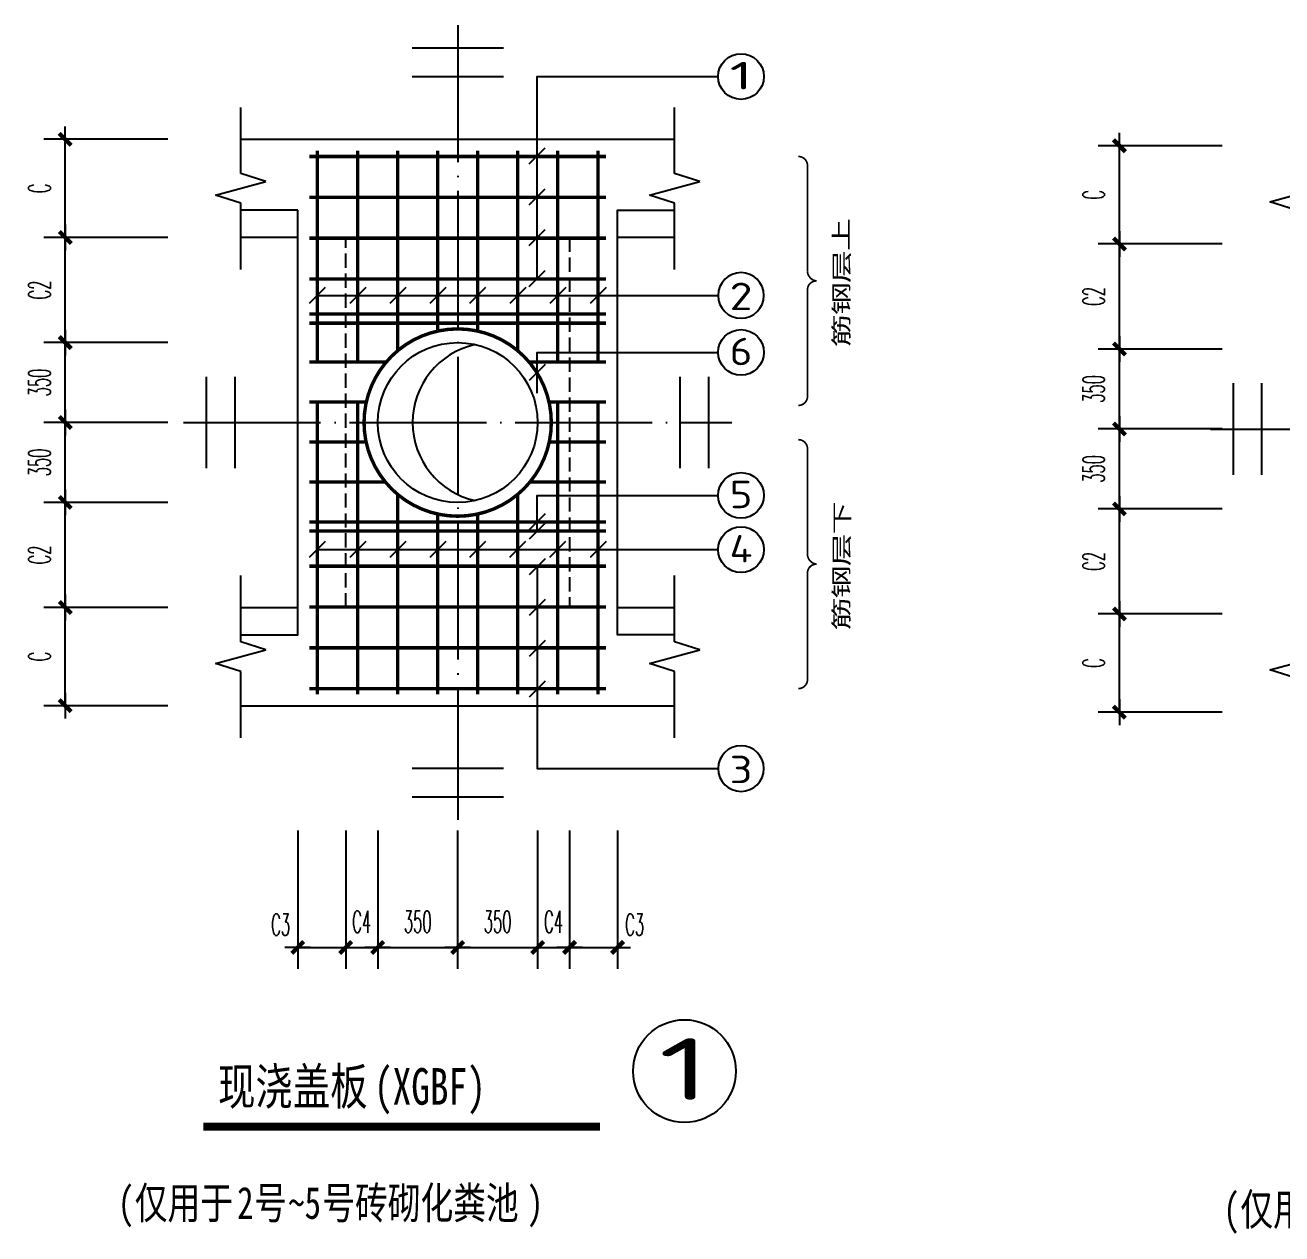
# Model space of a CAD drawing. Header units: millimetres. Extents: x -807114 to -50119, y -468455 to -61603.
# Drawn here: x -68889 to -63008, y -225964 to -220309 of the extents above; entities that cross this region are included whole.
import ezdxf
from ezdxf.enums import TextEntityAlignment as Align

# ---------------------------------------------------------------- set-up
doc = ezdxf.new("R2010")
doc.units = ezdxf.units.MM
doc.header["$LTSCALE"] = 1000
doc.linetypes.add('DASH', pattern=[0.35, 0.25, -0.1])
doc.linetypes.add('DOTE', pattern=[2.42, 2, -0.2, 0.02, -0.2])
for name, color, linetype in [('DIM', 3, 'Continuous'), ('DIM_给水', 3, 'Continuous'), ('DOTE', 8, 'DOTE'), ('OTHER', 7, 'Continuous'), ('PUB_DIM', 3, 'Continuous'), ('PUB_TEXT', 3, 'Continuous'), ('PUB_WINDW', 7, 'Continuous'), ('REIN', 1, 'Continuous'), ('WALL', 9, 'Continuous')]:
    doc.layers.add(name, color=color, linetype=linetype)
doc.styles.add('-宋体', font='', dxfattribs={"width": 0.75})
doc.styles.add('_HZDX', font='txt.shx', dxfattribs={"width": 0.8, "bigfont": '@1hztxt.shx'})
doc.styles.add('DIM_FONT_T3', font='SIMPLEX', dxfattribs={"width": 0.494118, "bigfont": 'GBCBIG'})
doc.styles.add('TSSD_Label', font='Tssdeng.shx', dxfattribs={"width": 0.7, "bigfont": 'hztxt.shx'})
doc.styles.add('TSSD_Num', font='Tssdeng.shx', dxfattribs={"width": 0.7, "bigfont": 'hztxt.shx'})
doc.styles.get('-宋体').set_extended_font_data('SimSun')
doc.dimstyles.new('DIMN75$TCH&&75', dxfattribs={"dimtxt": 191.25, "dimasz": 0.75, "dimexe": 187.5, "dimexo": 225, "dimgap": 129.375, "dimtad": 1, "dimdec": 0, "dimzin": 0, "dimdsep": 46, "dimtxsty": 'DIM_FONT_T3', "dimblk": '_DIMX', "dimcen": 0.09, "dimclrt": 7, "dimadec": 0, "dimazin": 0, "dimtfac": 1, "dimtdec": 0, "dimtix": 1, "dimtmove": 2, "dimatfit": 3, "dimldrblk": '_DIMX', "dimfxl": 1, "dimtolj": 1, "dimtzin": 0, "dimarcsym": 0})

# ---------------------------------------------------------------- blocks, each defined once
blk = doc.blocks.new('_DCHZH')
for p, q in [((-400, -200), (400, -200)), ((-400, -450), (400, -450))]:
    blk.add_line(p, q)
blk = doc.blocks.new('ts_reino')
at = {"color": 0, "linetype": 'ByBlock', "lineweight": -2}
blk.add_circle((0, 0), 0.5, dxfattribs=at)
at = {"color": 0, "linetype": 'ByBlock', "lineweight": -2, "style": 'TSSD_Num', "width": 0.7}
blk.add_attdef('A', text='', height=0.6, dxfattribs=at).set_placement((0, 0), align=Align.MIDDLE_CENTER)
blk = doc.blocks.new('_DIMX')
blk.add_line((-150, 0), (150, 0))
at = {"const_width": 50}
blk.add_lwpolyline([(-70, -70), (70, 70)], dxfattribs=at)
blk = doc.blocks.new('*D9444')
at = {"layer": 'Defpoints', "color": 0}
for p in [(4475, 3703), (4755, 3703), (4755, 2453)]:
    blk.add_point(p, dxfattribs=at)
at = {"layer": 'PUB_DIM', "color": 0, "lineweight": -2}
for p, q in [((4475, 3478), (4475, 2266)), ((4755, 3478), (4755, 2266)), ((4474, 2453), (4474, 2453)), ((4475, 2453), (4755, 2453)), ((4756, 2453), (4757, 2453))]:
    blk.add_line(p, q, dxfattribs=at)
at = {"layer": 'PUB_DIM', "color": 0, "linetype": 'ByBlock', "lineweight": -2, "xscale": 0.75, "yscale": 0.75, "zscale": 0.75}
blk.add_blockref('_DIMX', (4475, 2453), dxfattribs=at)
at = {"layer": 'PUB_DIM', "color": 0, "linetype": 'ByBlock', "lineweight": -2, "xscale": 0.75, "yscale": 0.75, "zscale": 0.75, "rotation": 180}
blk.add_blockref('_DIMX', (4755, 2453), dxfattribs=at)
at = {"layer": 'PUB_DIM', "color": 7, "insert": (4615, 2678), "char_height": 191.2, "attachment_point": 5, "style": 'DIM_FONT_T3'}
blk.add_mtext('\\A1;C4', dxfattribs=at)
blk = doc.blocks.new('*D9445')
at = {"layer": 'Defpoints', "color": 0}
for p in [(4755, 3703), (5175, 3703), (5175, 2453)]:
    blk.add_point(p, dxfattribs=at)
at = {"layer": 'PUB_DIM', "color": 0, "lineweight": -2}
for p, q in [((4755, 3478), (4755, 2266)), ((5175, 3478), (5175, 2266)), ((4756, 2453), (5174, 2453))]:
    blk.add_line(p, q, dxfattribs=at)
at = {"layer": 'PUB_DIM', "color": 0, "linetype": 'ByBlock', "lineweight": -2, "xscale": 0.75, "yscale": 0.75, "zscale": 0.75, "rotation": 180}
blk.add_blockref('_DIMX', (4755, 2453), dxfattribs=at)
at = {"layer": 'PUB_DIM', "color": 0, "linetype": 'ByBlock', "lineweight": -2, "xscale": 0.75, "yscale": 0.75, "zscale": 0.75}
blk.add_blockref('_DIMX', (5175, 2453), dxfattribs=at)
at = {"layer": 'PUB_DIM', "color": 7, "insert": (5325, 2653), "char_height": 191.2, "attachment_point": 5, "style": 'DIM_FONT_T3'}
blk.add_mtext('\\A1;C3', dxfattribs=at)
blk = doc.blocks.new('*D9446')
at = {"layer": 'Defpoints', "color": 0}
for p in [(338, 8670), (1463, 8670), (1463, 7750)]:
    blk.add_point(p, dxfattribs=at)
at = {"layer": 'PUB_DIM', "color": 0, "lineweight": -2}
for p, q in [((1238, 8670), (150, 8670)), ((338, 7750), (338, 8669)), ((1238, 7750), (150, 7750))]:
    blk.add_line(p, q, dxfattribs=at)
at = {"layer": 'PUB_DIM', "color": 0, "linetype": 'ByBlock', "lineweight": -2, "xscale": 0.75, "yscale": 0.75, "zscale": 0.75}
for p, rotation in [((338, 8670), 89.99999999999999), ((338, 7750), 270)]:
    blk.add_blockref('_DIMX', p, dxfattribs=dict(at, rotation=rotation))
at = {"layer": 'PUB_DIM', "color": 7, "insert": (113, 8210), "char_height": 191.2, "attachment_point": 5, "rotation": 90, "style": 'DIM_FONT_T3'}
blk.add_mtext('\\A1;C2', dxfattribs=at)
blk = doc.blocks.new('*D9447')
at = {"layer": 'Defpoints', "color": 0}
for p in [(338, 7750), (1463, 7750), (1463, 7050)]:
    blk.add_point(p, dxfattribs=at)
at = {"layer": 'PUB_DIM', "color": 0, "lineweight": -2}
for p, q in [((1238, 7750), (150, 7750)), ((338, 7050), (338, 7749)), ((1238, 7050), (150, 7050))]:
    blk.add_line(p, q, dxfattribs=at)
at = {"layer": 'PUB_DIM', "color": 0, "linetype": 'ByBlock', "lineweight": -2, "xscale": 0.75, "yscale": 0.75, "zscale": 0.75}
for p, rotation in [((338, 7750), 90), ((338, 7050), 270)]:
    blk.add_blockref('_DIMX', p, dxfattribs=dict(at, rotation=rotation))
at = {"layer": 'PUB_DIM', "color": 7, "insert": (113, 7400), "char_height": 191.2, "attachment_point": 5, "rotation": 90, "style": 'DIM_FONT_T3'}
blk.add_mtext('\\A1;350', dxfattribs=at)
blk = doc.blocks.new('*D9448')
at = {"layer": 'Defpoints', "color": 0}
for p in [(338, 7050), (1463, 7050), (1463, 6350)]:
    blk.add_point(p, dxfattribs=at)
at = {"layer": 'PUB_DIM', "color": 0, "lineweight": -2}
for p, q in [((1238, 7050), (150, 7050)), ((338, 6350), (338, 7049)), ((1238, 6350), (150, 6350))]:
    blk.add_line(p, q, dxfattribs=at)
at = {"layer": 'PUB_DIM', "color": 0, "linetype": 'ByBlock', "lineweight": -2, "xscale": 0.75, "yscale": 0.75, "zscale": 0.75}
for p, rotation in [((338, 7050), 90), ((338, 6350), 270)]:
    blk.add_blockref('_DIMX', p, dxfattribs=dict(at, rotation=rotation))
at = {"layer": 'PUB_DIM', "color": 7, "insert": (113, 6700), "char_height": 191.2, "attachment_point": 5, "rotation": 90, "style": 'DIM_FONT_T3'}
blk.add_mtext('\\A1;350', dxfattribs=at)
blk = doc.blocks.new('*D9449')
at = {"layer": 'Defpoints', "color": 0}
for p in [(338, 6350), (1463, 6350), (1463, 5430)]:
    blk.add_point(p, dxfattribs=at)
at = {"layer": 'PUB_DIM', "color": 0, "lineweight": -2}
for p, q in [((1238, 6350), (150, 6350)), ((338, 5430), (338, 6349)), ((1238, 5430), (150, 5430))]:
    blk.add_line(p, q, dxfattribs=at)
at = {"layer": 'PUB_DIM', "color": 0, "linetype": 'ByBlock', "lineweight": -2, "xscale": 0.75, "yscale": 0.75, "zscale": 0.75}
for p, rotation in [((338, 6350), 90), ((338, 5430), 270)]:
    blk.add_blockref('_DIMX', p, dxfattribs=dict(at, rotation=rotation))
at = {"layer": 'PUB_DIM', "color": 7, "insert": (113, 5890), "char_height": 191.2, "attachment_point": 5, "rotation": 90, "style": 'DIM_FONT_T3'}
blk.add_mtext('\\A1;C2', dxfattribs=at)
blk = doc.blocks.new('*D9450')
at = {"layer": 'Defpoints', "color": 0}
for p in [(338, 9530), (1463, 9530), (1463, 8670)]:
    blk.add_point(p, dxfattribs=at)
at = {"layer": 'PUB_DIM', "color": 0, "lineweight": -2}
for p, q in [((1238, 9530), (150, 9530)), ((338, 8670), (338, 9529)), ((1238, 8670), (150, 8670))]:
    blk.add_line(p, q, dxfattribs=at)
at = {"layer": 'PUB_DIM', "color": 0, "linetype": 'ByBlock', "lineweight": -2, "xscale": 0.75, "yscale": 0.75, "zscale": 0.75}
for p, rotation in [((338, 9530), 89.99999999999999), ((338, 8670), 270)]:
    blk.add_blockref('_DIMX', p, dxfattribs=dict(at, rotation=rotation))
at = {"layer": 'PUB_DIM', "color": 7, "insert": (113, 9100), "char_height": 191.2, "attachment_point": 5, "rotation": 90, "style": 'DIM_FONT_T3'}
blk.add_mtext('\\A1;C', dxfattribs=at)
blk = doc.blocks.new('*D9451')
at = {"layer": 'Defpoints', "color": 0}
for p in [(338, 5430), (1463, 5430), (1463, 4570)]:
    blk.add_point(p, dxfattribs=at)
at = {"layer": 'PUB_DIM', "color": 0, "lineweight": -2}
for p, q in [((1238, 5430), (150, 5430)), ((338, 4570), (338, 5429)), ((1238, 4570), (150, 4570))]:
    blk.add_line(p, q, dxfattribs=at)
at = {"layer": 'PUB_DIM', "color": 0, "linetype": 'ByBlock', "lineweight": -2, "xscale": 0.75, "yscale": 0.75, "zscale": 0.75}
for p, rotation in [((338, 5430), 90), ((338, 4570), 270)]:
    blk.add_blockref('_DIMX', p, dxfattribs=dict(at, rotation=rotation))
at = {"layer": 'PUB_DIM', "color": 7, "insert": (113, 5000), "char_height": 191.2, "attachment_point": 5, "rotation": 90, "style": 'DIM_FONT_T3'}
blk.add_mtext('\\A1;C', dxfattribs=at)
blk = doc.blocks.new('*D9452')
at = {"layer": 'Defpoints', "color": 0}
for p in [(2795, 3703), (3075, 3703), (3075, 2453)]:
    blk.add_point(p, dxfattribs=at)
at = {"layer": 'PUB_DIM', "color": 0, "lineweight": -2}
for p, q in [((2795, 3478), (2795, 2266)), ((3075, 3478), (3075, 2266)), ((2794, 2453), (2794, 2453)), ((2795, 2453), (3075, 2453)), ((3076, 2453), (3077, 2453))]:
    blk.add_line(p, q, dxfattribs=at)
at = {"layer": 'PUB_DIM', "color": 0, "linetype": 'ByBlock', "lineweight": -2, "xscale": 0.75, "yscale": 0.75, "zscale": 0.75}
blk.add_blockref('_DIMX', (2795, 2453), dxfattribs=at)
at = {"layer": 'PUB_DIM', "color": 0, "linetype": 'ByBlock', "lineweight": -2, "xscale": 0.75, "yscale": 0.75, "zscale": 0.75, "rotation": 180}
blk.add_blockref('_DIMX', (3075, 2453), dxfattribs=at)
at = {"layer": 'PUB_DIM', "color": 7, "insert": (2935, 2678), "char_height": 191.2, "attachment_point": 5, "style": 'DIM_FONT_T3'}
blk.add_mtext('\\A1;C4', dxfattribs=at)
blk = doc.blocks.new('*D9453')
at = {"layer": 'Defpoints', "color": 0}
for p in [(3075, 3703), (3775, 3703), (3775, 2453)]:
    blk.add_point(p, dxfattribs=at)
at = {"layer": 'PUB_DIM', "color": 0, "lineweight": -2}
for p, q in [((3075, 3478), (3075, 2266)), ((3775, 3478), (3775, 2266)), ((3076, 2453), (3774, 2453))]:
    blk.add_line(p, q, dxfattribs=at)
at = {"layer": 'PUB_DIM', "color": 0, "linetype": 'ByBlock', "lineweight": -2, "xscale": 0.75, "yscale": 0.75, "zscale": 0.75, "rotation": 180}
blk.add_blockref('_DIMX', (3075, 2453), dxfattribs=at)
at = {"layer": 'PUB_DIM', "color": 0, "linetype": 'ByBlock', "lineweight": -2, "xscale": 0.75, "yscale": 0.75, "zscale": 0.75}
blk.add_blockref('_DIMX', (3775, 2453), dxfattribs=at)
at = {"layer": 'PUB_DIM', "color": 7, "insert": (3425, 2678), "char_height": 191.2, "attachment_point": 5, "style": 'DIM_FONT_T3'}
blk.add_mtext('\\A1;350', dxfattribs=at)
blk = doc.blocks.new('*D9454')
at = {"layer": 'Defpoints', "color": 0}
for p in [(3775, 3703), (4475, 3703), (4475, 2453)]:
    blk.add_point(p, dxfattribs=at)
at = {"layer": 'PUB_DIM', "color": 0, "lineweight": -2}
for p, q in [((3775, 3478), (3775, 2266)), ((4475, 3478), (4475, 2266)), ((3776, 2453), (4474, 2453))]:
    blk.add_line(p, q, dxfattribs=at)
at = {"layer": 'PUB_DIM', "color": 0, "linetype": 'ByBlock', "lineweight": -2, "xscale": 0.75, "yscale": 0.75, "zscale": 0.75, "rotation": 180}
blk.add_blockref('_DIMX', (3775, 2453), dxfattribs=at)
at = {"layer": 'PUB_DIM', "color": 0, "linetype": 'ByBlock', "lineweight": -2, "xscale": 0.75, "yscale": 0.75, "zscale": 0.75}
blk.add_blockref('_DIMX', (4475, 2453), dxfattribs=at)
at = {"layer": 'PUB_DIM', "color": 7, "insert": (4125, 2678), "char_height": 191.2, "attachment_point": 5, "style": 'DIM_FONT_T3'}
blk.add_mtext('\\A1;350', dxfattribs=at)
blk = doc.blocks.new('*D9455')
at = {"layer": 'Defpoints', "color": 0}
for p in [(2375, 3703), (2795, 3703), (2795, 2453)]:
    blk.add_point(p, dxfattribs=at)
at = {"layer": 'PUB_DIM', "color": 0, "lineweight": -2}
for p, q in [((2375, 3478), (2375, 2266)), ((2795, 3478), (2795, 2266)), ((2376, 2453), (2794, 2453))]:
    blk.add_line(p, q, dxfattribs=at)
at = {"layer": 'PUB_DIM', "color": 0, "linetype": 'ByBlock', "lineweight": -2, "xscale": 0.75, "yscale": 0.75, "zscale": 0.75, "rotation": 180}
blk.add_blockref('_DIMX', (2375, 2453), dxfattribs=at)
at = {"layer": 'PUB_DIM', "color": 0, "linetype": 'ByBlock', "lineweight": -2, "xscale": 0.75, "yscale": 0.75, "zscale": 0.75}
blk.add_blockref('_DIMX', (2795, 2453), dxfattribs=at)
at = {"layer": 'PUB_DIM', "color": 7, "insert": (2225, 2653), "char_height": 191.2, "attachment_point": 5, "style": 'DIM_FONT_T3'}
blk.add_mtext('\\A1;C3', dxfattribs=at)
blk = doc.blocks.new('*D9456')
at = {"layer": 'Defpoints', "color": 0}
for p in [(337, 8670), (1463, 8670), (1463, 7750)]:
    blk.add_point(p, dxfattribs=at)
at = {"layer": 'PUB_DIM', "color": 0, "lineweight": -2}
for p, q in [((1238, 8670), (150, 8670)), ((337, 7750), (337, 8669)), ((1238, 7750), (150, 7750))]:
    blk.add_line(p, q, dxfattribs=at)
at = {"layer": 'PUB_DIM', "color": 0, "linetype": 'ByBlock', "lineweight": -2, "xscale": 0.75, "yscale": 0.75, "zscale": 0.75}
for p, rotation in [((337, 8670), 89.99999999999999), ((337, 7750), 270)]:
    blk.add_blockref('_DIMX', p, dxfattribs=dict(at, rotation=rotation))
at = {"layer": 'PUB_DIM', "color": 7, "insert": (112, 8210), "char_height": 191.2, "attachment_point": 5, "rotation": 90, "style": 'DIM_FONT_T3'}
blk.add_mtext('\\A1;C2', dxfattribs=at)
blk = doc.blocks.new('*D9457')
at = {"layer": 'Defpoints', "color": 0}
for p in [(337, 7750), (1463, 7750), (1463, 7050)]:
    blk.add_point(p, dxfattribs=at)
at = {"layer": 'PUB_DIM', "color": 0, "lineweight": -2}
for p, q in [((1238, 7750), (150, 7750)), ((337, 7050), (337, 7749)), ((1238, 7050), (150, 7050))]:
    blk.add_line(p, q, dxfattribs=at)
at = {"layer": 'PUB_DIM', "color": 0, "linetype": 'ByBlock', "lineweight": -2, "xscale": 0.75, "yscale": 0.75, "zscale": 0.75}
for p, rotation in [((337, 7750), 90), ((337, 7050), 270)]:
    blk.add_blockref('_DIMX', p, dxfattribs=dict(at, rotation=rotation))
at = {"layer": 'PUB_DIM', "color": 7, "insert": (112, 7400), "char_height": 191.2, "attachment_point": 5, "rotation": 90, "style": 'DIM_FONT_T3'}
blk.add_mtext('\\A1;350', dxfattribs=at)
blk = doc.blocks.new('*D9458')
at = {"layer": 'Defpoints', "color": 0}
for p in [(337, 7050), (1463, 7050), (1463, 6350)]:
    blk.add_point(p, dxfattribs=at)
at = {"layer": 'PUB_DIM', "color": 0, "lineweight": -2}
for p, q in [((1238, 7050), (150, 7050)), ((337, 6350), (337, 7049)), ((1238, 6350), (150, 6350))]:
    blk.add_line(p, q, dxfattribs=at)
at = {"layer": 'PUB_DIM', "color": 0, "linetype": 'ByBlock', "lineweight": -2, "xscale": 0.75, "yscale": 0.75, "zscale": 0.75}
for p, rotation in [((337, 7050), 90), ((337, 6350), 270)]:
    blk.add_blockref('_DIMX', p, dxfattribs=dict(at, rotation=rotation))
at = {"layer": 'PUB_DIM', "color": 7, "insert": (112, 6700), "char_height": 191.2, "attachment_point": 5, "rotation": 90, "style": 'DIM_FONT_T3'}
blk.add_mtext('\\A1;350', dxfattribs=at)
blk = doc.blocks.new('*D9459')
at = {"layer": 'Defpoints', "color": 0}
for p in [(337, 6350), (1463, 6350), (1463, 5430)]:
    blk.add_point(p, dxfattribs=at)
at = {"layer": 'PUB_DIM', "color": 0, "lineweight": -2}
for p, q in [((1238, 6350), (150, 6350)), ((337, 5430), (337, 6349)), ((1238, 5430), (150, 5430))]:
    blk.add_line(p, q, dxfattribs=at)
at = {"layer": 'PUB_DIM', "color": 0, "linetype": 'ByBlock', "lineweight": -2, "xscale": 0.75, "yscale": 0.75, "zscale": 0.75}
for p, rotation in [((337, 6350), 90), ((337, 5430), 270)]:
    blk.add_blockref('_DIMX', p, dxfattribs=dict(at, rotation=rotation))
at = {"layer": 'PUB_DIM', "color": 7, "insert": (112, 5890), "char_height": 191.2, "attachment_point": 5, "rotation": 90, "style": 'DIM_FONT_T3'}
blk.add_mtext('\\A1;C2', dxfattribs=at)
blk = doc.blocks.new('*D9460')
at = {"layer": 'Defpoints', "color": 0}
for p in [(337, 9530), (1463, 9530), (1463, 8670)]:
    blk.add_point(p, dxfattribs=at)
at = {"layer": 'PUB_DIM', "color": 0, "lineweight": -2}
for p, q in [((1238, 9530), (150, 9530)), ((337, 8670), (337, 9529)), ((1238, 8670), (150, 8670))]:
    blk.add_line(p, q, dxfattribs=at)
at = {"layer": 'PUB_DIM', "color": 0, "linetype": 'ByBlock', "lineweight": -2, "xscale": 0.75, "yscale": 0.75, "zscale": 0.75}
for p, rotation in [((337, 9530), 89.99999999999999), ((337, 8670), 270)]:
    blk.add_blockref('_DIMX', p, dxfattribs=dict(at, rotation=rotation))
at = {"layer": 'PUB_DIM', "color": 7, "insert": (112, 9100), "char_height": 191.2, "attachment_point": 5, "rotation": 90, "style": 'DIM_FONT_T3'}
blk.add_mtext('\\A1;C', dxfattribs=at)
blk = doc.blocks.new('*D9461')
at = {"layer": 'Defpoints', "color": 0}
for p in [(337, 5430), (1463, 5430), (1463, 4570)]:
    blk.add_point(p, dxfattribs=at)
at = {"layer": 'PUB_DIM', "color": 0, "lineweight": -2}
for p, q in [((1238, 5430), (150, 5430)), ((337, 4570), (337, 5429)), ((1238, 4570), (150, 4570))]:
    blk.add_line(p, q, dxfattribs=at)
at = {"layer": 'PUB_DIM', "color": 0, "linetype": 'ByBlock', "lineweight": -2, "xscale": 0.75, "yscale": 0.75, "zscale": 0.75}
for p, rotation in [((337, 5430), 90), ((337, 4570), 270)]:
    blk.add_blockref('_DIMX', p, dxfattribs=dict(at, rotation=rotation))
at = {"layer": 'PUB_DIM', "color": 7, "insert": (112, 5000), "char_height": 191.2, "attachment_point": 5, "rotation": 90, "style": 'DIM_FONT_T3'}
blk.add_mtext('\\A1;C', dxfattribs=at)
blk = doc.blocks.new('*D9462')
at = {"layer": 'Defpoints', "color": 0}
for p in [(4515, 3703), (5015, 3703), (5015, 2453)]:
    blk.add_point(p, dxfattribs=at)
at = {"layer": 'PUB_DIM', "color": 0, "lineweight": -2}
for p, q in [((4515, 3478), (4515, 2266)), ((5015, 3478), (5015, 2266)), ((4516, 2453), (5014, 2453))]:
    blk.add_line(p, q, dxfattribs=at)
at = {"layer": 'PUB_DIM', "color": 0, "linetype": 'ByBlock', "lineweight": -2, "xscale": 0.75, "yscale": 0.75, "zscale": 0.75, "rotation": 180}
blk.add_blockref('_DIMX', (4515, 2453), dxfattribs=at)
at = {"layer": 'PUB_DIM', "color": 0, "linetype": 'ByBlock', "lineweight": -2, "xscale": 0.75, "yscale": 0.75, "zscale": 0.75}
blk.add_blockref('_DIMX', (5015, 2453), dxfattribs=at)
at = {"layer": 'PUB_DIM', "color": 7, "insert": (4765, 2678), "char_height": 191.2, "attachment_point": 5, "style": 'DIM_FONT_T3'}
blk.add_mtext('\\A1;150', dxfattribs=at)
blk = doc.blocks.new('*D9463')
at = {"layer": 'Defpoints', "color": 0}
for p in [(3815, 3703), (4515, 3703), (4515, 2453)]:
    blk.add_point(p, dxfattribs=at)
at = {"layer": 'PUB_DIM', "color": 0, "lineweight": -2}
for p, q in [((3815, 3478), (3815, 2266)), ((4515, 3478), (4515, 2266)), ((3816, 2453), (4514, 2453))]:
    blk.add_line(p, q, dxfattribs=at)
at = {"layer": 'PUB_DIM', "color": 0, "linetype": 'ByBlock', "lineweight": -2, "xscale": 0.75, "yscale": 0.75, "zscale": 0.75, "rotation": 180}
blk.add_blockref('_DIMX', (3815, 2453), dxfattribs=at)
at = {"layer": 'PUB_DIM', "color": 0, "linetype": 'ByBlock', "lineweight": -2, "xscale": 0.75, "yscale": 0.75, "zscale": 0.75}
blk.add_blockref('_DIMX', (4515, 2453), dxfattribs=at)
at = {"layer": 'PUB_DIM', "color": 7, "insert": (4165, 2678), "char_height": 191.2, "attachment_point": 5, "style": 'DIM_FONT_T3'}
blk.add_mtext('\\A1;350', dxfattribs=at)
blk = doc.blocks.new('*D9464')
at = {"layer": 'Defpoints', "color": 0}
for p in [(5015, 3703), (5875, 3703), (5875, 2453)]:
    blk.add_point(p, dxfattribs=at)
at = {"layer": 'PUB_DIM', "color": 0, "lineweight": -2}
for p, q in [((5015, 3478), (5015, 2266)), ((5875, 3478), (5875, 2266)), ((5016, 2453), (5874, 2453))]:
    blk.add_line(p, q, dxfattribs=at)
at = {"layer": 'PUB_DIM', "color": 0, "linetype": 'ByBlock', "lineweight": -2, "xscale": 0.75, "yscale": 0.75, "zscale": 0.75, "rotation": 180}
blk.add_blockref('_DIMX', (5015, 2453), dxfattribs=at)
at = {"layer": 'PUB_DIM', "color": 0, "linetype": 'ByBlock', "lineweight": -2, "xscale": 0.75, "yscale": 0.75, "zscale": 0.75}
blk.add_blockref('_DIMX', (5875, 2453), dxfattribs=at)
at = {"layer": 'PUB_DIM', "color": 7, "insert": (5445, 2678), "char_height": 191.2, "attachment_point": 5, "style": 'DIM_FONT_T3'}
blk.add_mtext('\\A1;C', dxfattribs=at)
blk = doc.blocks.new('*D9465')
at = {"layer": 'Defpoints', "color": 0}
for p in [(2135, 3703), (2615, 3703), (2615, 2453)]:
    blk.add_point(p, dxfattribs=at)
at = {"layer": 'PUB_DIM', "color": 0, "lineweight": -2}
for p, q in [((2135, 3478), (2135, 2266)), ((2615, 3478), (2615, 2266)), ((2134, 2453), (2134, 2453)), ((2135, 2453), (2615, 2453)), ((2616, 2453), (2617, 2453))]:
    blk.add_line(p, q, dxfattribs=at)
at = {"layer": 'PUB_DIM', "color": 0, "linetype": 'ByBlock', "lineweight": -2, "xscale": 0.75, "yscale": 0.75, "zscale": 0.75}
blk.add_blockref('_DIMX', (2135, 2453), dxfattribs=at)
at = {"layer": 'PUB_DIM', "color": 0, "linetype": 'ByBlock', "lineweight": -2, "xscale": 0.75, "yscale": 0.75, "zscale": 0.75, "rotation": 180}
blk.add_blockref('_DIMX', (2615, 2453), dxfattribs=at)
at = {"layer": 'PUB_DIM', "color": 7, "insert": (2384, 2663), "char_height": 191.2, "attachment_point": 5, "style": 'DIM_FONT_T3'}
blk.add_mtext('\\A1;120', dxfattribs=at)
blk = doc.blocks.new('*D9466')
at = {"layer": 'Defpoints', "color": 0}
for p in [(2615, 3703), (3115, 3703), (3115, 2453)]:
    blk.add_point(p, dxfattribs=at)
at = {"layer": 'PUB_DIM', "color": 0, "lineweight": -2}
for p, q in [((2615, 3478), (2615, 2266)), ((3115, 3478), (3115, 2266)), ((2616, 2453), (3114, 2453))]:
    blk.add_line(p, q, dxfattribs=at)
at = {"layer": 'PUB_DIM', "color": 0, "linetype": 'ByBlock', "lineweight": -2, "xscale": 0.75, "yscale": 0.75, "zscale": 0.75, "rotation": 180}
blk.add_blockref('_DIMX', (2615, 2453), dxfattribs=at)
at = {"layer": 'PUB_DIM', "color": 0, "linetype": 'ByBlock', "lineweight": -2, "xscale": 0.75, "yscale": 0.75, "zscale": 0.75}
blk.add_blockref('_DIMX', (3115, 2453), dxfattribs=at)
at = {"layer": 'PUB_DIM', "color": 7, "insert": (2865, 2678), "char_height": 191.2, "attachment_point": 5, "style": 'DIM_FONT_T3'}
blk.add_mtext('\\A1;150', dxfattribs=at)
blk = doc.blocks.new('*D9467')
at = {"layer": 'Defpoints', "color": 0}
for p in [(3115, 3703), (3815, 3703), (3815, 2453)]:
    blk.add_point(p, dxfattribs=at)
at = {"layer": 'PUB_DIM', "color": 0, "lineweight": -2}
for p, q in [((3115, 3478), (3115, 2266)), ((3815, 3478), (3815, 2266)), ((3116, 2453), (3814, 2453))]:
    blk.add_line(p, q, dxfattribs=at)
at = {"layer": 'PUB_DIM', "color": 0, "linetype": 'ByBlock', "lineweight": -2, "xscale": 0.75, "yscale": 0.75, "zscale": 0.75, "rotation": 180}
blk.add_blockref('_DIMX', (3115, 2453), dxfattribs=at)
at = {"layer": 'PUB_DIM', "color": 0, "linetype": 'ByBlock', "lineweight": -2, "xscale": 0.75, "yscale": 0.75, "zscale": 0.75}
blk.add_blockref('_DIMX', (3815, 2453), dxfattribs=at)
at = {"layer": 'PUB_DIM', "color": 7, "insert": (3465, 2678), "char_height": 191.2, "attachment_point": 5, "style": 'DIM_FONT_T3'}
blk.add_mtext('\\A1;350', dxfattribs=at)
blk = doc.blocks.new('A$C374C2723')
at = {"const_width": 15}
for points in [[(6759.1, 9379.6, -0.4142136), (6839.1, 9299.6), (6839.1, 8369.6, 0.3596983), (6919.1, 8289.6, 0.4396038), (6839.1, 8209.6), (6839.1, 7279.6, -0.4142136), (6759.1, 7199.6)], [(6759.1, 6899.6, -0.4142136), (6839.1, 6819.6), (6839.1, 5889.6, 0.3596983), (6919.1, 5809.6, 0.4396038), (6839.1, 5729.6), (6839.1, 4799.6, -0.4142136), (6759.1, 4719.6)]]:
    blk.add_lwpolyline(points, format="xyb", dxfattribs=at)
for points in [[(2375.2, 8669.6), (1875.2, 8669.6)], [(5675.2, 8669.6), (5175.2, 8669.6)], [(1875.2, 5429.6), (2375.2, 5429.6)], [(5175.2, 5429.6), (5675.2, 5429.6)]]:
    blk.add_lwpolyline(points)
at = {"linetype": 'DASH', "ltscale": 0.5}
blk.add_lwpolyline([(2795.2, 8669.6), (4755.2, 8669.6), (4755.2, 5429.6), (2795.2, 5429.6)], close=True, dxfattribs=at)
blk.add_circle((3775.2, 7049.6), 700)
blk.add_arc((4080.5, 7049.6), 700, 102.59517, 257.40483)
at = {"layer": 'DIM'}
for p, q in [((4400.9, 9314.3), (4540.9, 9454.3)), ((4400.9, 8956.8), (4540.9, 9096.8)), ((4400.9, 8599.3), (4540.9, 8739.3)), ((4400.9, 8241.8), (4540.9, 8381.8)), ((2615.2, 8232.4), (2475.2, 8092.4)), ((2545.2, 8162.4), (6056.8, 8162.4)), ((2970.2, 8232.4), (2830.2, 8092.4)), ((3320.2, 8232.4), (3180.2, 8092.4)), ((3670.2, 8232.4), (3530.2, 8092.4)), ((4020.2, 8232.4), (3880.2, 8092.4)), ((4371, 8232.4), (4231, 8092.4)), ((4721, 8233.2), (4581, 8093.2)), ((5076, 8233.2), (4936, 8093.2)), ((4540.9, 7556.6), (4400.9, 7416.6)), ((4540.9, 6249.6), (4400.9, 6109.6)), ((4540.9, 6169.6), (4400.9, 6029.6)), ((2615.2, 6006.8), (2475.2, 5866.8)), ((2970.2, 6006.8), (2830.2, 5866.8)), ((3320.2, 6006.8), (3180.2, 5866.8)), ((3670.2, 6006.8), (3530.2, 5866.8)), ((4020.2, 6006.8), (3880.2, 5866.8)), ((4370.2, 6006.8), (4230.2, 5866.8)), ((4720.2, 6006.8), (4580.2, 5866.8)), ((5075.2, 6006.8), (4935.2, 5866.8)), ((2545.2, 5936.8), (6056.8, 5936.8)), ((4540.9, 5857.4), (4400.9, 5717.4)), ((4540.9, 5499.9), (4400.9, 5359.9)), ((4540.9, 5142.4), (4400.9, 5002.4)), ((4540.9, 4784.9), (4400.9, 4644.9))]:
    blk.add_line(p, q, dxfattribs=at)
for points in [[(4470.9, 8311.8), (4470.9, 10079.6), (6056.8, 10079.6)], [(4470.9, 7306.6), (4470.9, 7664), (6056.8, 7664)], [(4470.9, 6099.6), (4470.9, 6411.9), (6056.8, 6411.9)], [(4470.9, 5787.4), (4470.9, 4019.6), (6056.8, 4019.6)]]:
    blk.add_lwpolyline(points, dxfattribs=at)
at = {"layer": 'DOTE', "ltscale": 0.6}
for p, q in [((3775.2, 10529.6), (3775.2, 3569.6)), ((1375.2, 7049.6), (6175.2, 7049.6))]:
    blk.add_line(p, q, dxfattribs=at)
at = {"layer": 'OTHER'}
for p, q in [((1875.2, 9229.6), (1875.2, 9809.6)), ((5675.2, 9229.6), (5675.2, 9809.6)), ((1655.2, 9039.6), (2095.2, 9159.6)), ((2095.2, 9159.6), (1875.2, 9229.6)), ((5455.2, 9039.6), (5895.2, 9159.6)), ((5895.2, 9159.6), (5675.2, 9229.6)), ((1875.2, 8969.6), (1655.2, 9039.6)), ((5675.2, 8969.6), (5455.2, 9039.6)), ((1875.2, 8389.6), (1875.2, 8969.6)), ((5675.2, 8389.6), (5675.2, 8969.6)), ((1875.2, 5129.6), (1875.2, 5709.6)), ((5675.2, 5129.6), (5675.2, 5709.6)), ((2095.2, 5059.6), (1875.2, 5129.6)), ((5895.2, 5059.6), (5675.2, 5129.6)), ((1655.2, 4939.6), (2095.2, 5059.6)), ((5455.2, 4939.6), (5895.2, 5059.6)), ((1875.2, 4869.6), (1655.2, 4939.6)), ((1875.2, 4289.6), (1875.2, 4869.6)), ((5675.2, 4869.6), (5455.2, 4939.6)), ((5675.2, 4289.6), (5675.2, 4869.6))]:
    blk.add_line(p, q, dxfattribs=at)
at = {"layer": 'PUB_TEXT', "const_width": 70}
blk.add_lwpolyline([(1547.8, 883.7), (5020.4, 883.7)], dxfattribs=at)
at = {"layer": 'REIN', "const_width": 30}
for points in [[(2475.2, 9379.6), (5075.2, 9379.6)], [(2545.2, 9429.6), (2545.2, 7579.6)], [(2900.2, 9429.6), (2900.2, 7579.6)], [(3250.2, 9429.6), (3250.2, 7679.5)], [(3600.2, 9429.6), (3600.2, 7850.7)], [(3950.2, 9429.6), (3950.2, 7850.7)], [(4300.2, 9429.6), (4300.2, 7679.5)], [(4650.2, 9429.6), (4650.2, 7579.6)], [(5005.2, 9429.6), (5005.2, 7579.6)], [(2475.2, 9022.1), (5075.2, 9022.1)], [(2475.2, 8664.6), (5075.2, 8664.6)], [(2475.2, 8307.1), (5075.2, 8307.1)], [(2475.2, 7999.6), (5075.2, 7999.6)], [(2475.2, 7919.6), (5075.2, 7919.6)], [(2475.2, 7579.6), (3149.5, 7579.6)], [(4400.9, 7579.6), (5075.2, 7579.6)], [(2475.2, 7229.6), (2975.2, 7229.6)], [(2545.2, 7229.6), (2545.2, 4669.6)], [(2900.2, 7229.6), (2900.2, 4669.6)], [(4575.2, 7229.6), (5075.2, 7229.6)], [(4650.2, 7229.6), (4650.2, 4669.6)], [(5005.2, 7229.6), (5005.2, 4669.6)], [(2475.2, 6879.6), (2973, 6879.6)], [(4577.4, 6879.6), (5075.2, 6879.6)], [(2475.2, 6529.6), (3141.2, 6529.6)], [(4409.2, 6529.6), (5075.2, 6529.6)], [(3250.2, 6419.7), (3250.2, 4669.6)], [(4300.2, 6419.7), (4300.2, 4669.6)], [(2475.2, 6179.6), (5075.2, 6179.6)], [(3600.2, 6248.5), (3600.2, 4669.6)], [(3950.2, 6248.5), (3950.2, 4669.6)], [(2475.2, 6099.6), (5075.2, 6099.6)], [(2475.2, 5792.1), (5075.2, 5792.1)], [(2475.2, 5434.6), (5075.2, 5434.6)], [(2475.2, 5077.1), (5075.2, 5077.1)], [(2475.2, 4719.6), (5075.2, 4719.6)]]:
    blk.add_lwpolyline(points, dxfattribs=at)
for points in [[(4595.2, 7049.6, 1), (2955.2, 7049.6, 1)], [(4595.2, 7049.6, -1), (2955.2, 7049.6, -1)]]:
    blk.add_lwpolyline(points, format="xyb", dxfattribs=at)
at = {"layer": 'WALL'}
for points in [[(5675.2, 9529.6), (1875.2, 9529.6)], [(1875.2, 5189.6), (2375.2, 5189.6), (2375.2, 8909.6)], [(2375.2, 8909.6), (1875.2, 8909.6)], [(5675.2, 5189.6), (5175.2, 5189.6), (5175.2, 8909.6), (5675.2, 8909.6)], [(1875.2, 4569.6), (5675.2, 4569.6)]]:
    blk.add_lwpolyline(points, dxfattribs=at)
at = {"layer": 'DIM'}
ref = blk.add_blockref('ts_reino', (6256.8, 10079.6), dxfattribs=dict(at, xscale=399.9899999999907, yscale=399.9899999999907, zscale=399.9899999999907))
ref.add_attrib('TSSD', '1', dxfattribs={"layer": '0', "height": 240, "style": 'TSSD_Label', "width": 2.407407}).set_placement((6156.8, 9967.6), (6356.8, 9967.6), align=Align.FIT)
ref = blk.add_blockref('ts_reino', (6256.8, 8162.4), dxfattribs=dict(at, xscale=-399.9899999999907, yscale=399.9899999999998, zscale=399.99, rotation=180))
ref.add_attrib('TSSD', '2', dxfattribs={"layer": '0', "height": 240, "style": 'TSSD_Label', "width": 1.547619}).set_placement((6156.8, 8034.4), (6356.8, 8034.4), align=Align.FIT)
ref = blk.add_blockref('ts_reino', (6256.8, 7664), dxfattribs=dict(at, xscale=399.9899999999907, yscale=399.9899999999907, zscale=399.9899999999907))
ref.add_attrib('TSSD', '6', dxfattribs={"layer": '0', "height": 240, "style": 'TSSD_Label', "width": 1.666667}).set_placement((6156.8, 7552), (6356.8, 7552), align=Align.FIT)
ref = blk.add_blockref('ts_reino', (6256.8, 6411.9), dxfattribs=dict(at, xscale=399.9990000000107, yscale=399.9990000000107, zscale=399.9990000000107))
ref.add_attrib('TSSD', '5', dxfattribs={"layer": '0', "height": 240, "style": 'TSSD_Label', "width": 1.547619}).set_placement((6156.8, 6299.9), (6356.8, 6299.9), align=Align.FIT)
ref = blk.add_blockref('ts_reino', (6256.8, 5936.8), dxfattribs=dict(at, xscale=399.9998999999953, yscale=399.9998999999953, zscale=399.9998999999953))
ref.add_attrib('TSSD', '4', dxfattribs={"layer": '0', "height": 240, "style": 'TSSD_Label', "width": 1.444444}).set_placement((6156.8, 5824.8), (6356.8, 5824.8), align=Align.FIT)
ref = blk.add_blockref('ts_reino', (6256.8, 4019.6), dxfattribs=dict(at, xscale=-399.9899999999907, yscale=399.9899999999998, zscale=399.99, rotation=180))
ref.add_attrib('TSSD', '3', dxfattribs={"layer": '0', "height": 240, "style": 'TSSD_Label', "width": 1.547619}).set_placement((6156.8, 3891.6), (6356.8, 3891.6), align=Align.FIT)
ref = blk.add_blockref('ts_reino', (5761.4, 1370.4), dxfattribs=dict(at, xscale=900, yscale=900, zscale=900))
ref.add_attrib('TSSD', '1', dxfattribs={"layer": '0', "height": 540, "style": 'TSSD_Label', "width": 2.407407}).set_placement((5536.4, 1118.4), (5986.4, 1118.4), align=Align.FIT)
at = {"layer": 'PUB_DIM'}
blk.add_blockref('_DCHZH', (3775.2, 10529.6), dxfattribs=at)
for p, rotation in [((1375.2, 7049.6), 90), ((3775.2, 3569.6), 180)]:
    blk.add_blockref('_DCHZH', p, dxfattribs=dict(at, rotation=rotation))
at = {"layer": 'PUB_DIM', "xscale": -1, "rotation": 270}
blk.add_blockref('_DCHZH', (6175.2, 7049.6), dxfattribs=at)
at = {"layer": 'PUB_TEXT', "style": '-宋体', "width": 0.75}
for s, height, p in [('现浇盖板', 320, (1676.7, 1076.4)), ('(XGBF)', 320, (3042, 1076.4)), ('(', 280, (798.5, 76.4)), ('仅用于', 280, (947.9, 76.4)), ('2', 280, (1843.9, 76.4)), ('号', 280, (1993.2, 76.4)), ('~5', 280, (2291.9, 76.4)), ('号砖砌化粪池', 280, (2590.5, 76.4)), (')', 280, (4382.5, 76.4))]:
    blk.add_text(s, height=height, dxfattribs=at).set_placement(p)
at = {"layer": 'PUB_WINDW', "style": '_HZDX', "width": 0.8}
for s, p in [('上', (7040.5, 8562.1)), ('层', (7043.7, 8282.1)), ('钢', (7040.5, 8002.1)), ('筋', (7040.5, 7722.1)), ('下', (7045.9, 6082.1)), ('层', (7043.7, 5802.1)), ('钢', (7040.5, 5522.1)), ('筋', (7040.5, 5242.1))]:
    blk.add_text(s, height=241.1, dxfattribs=at).set_placement(p)
at = {"layer": 'PUB_DIM'}
for p1, p2, distance, text, picture, middle in [((1462.9, 8669.6), (1462.9, 9529.6), 1125.4, 'C', '*D9450', (112.5, 9099.6)), ((1462.9, 7749.6), (1462.9, 8669.6), 1125.4, 'C2', '*D9446', (112.5, 8209.6)), ((1462.9, 7049.6), (1462.9, 7749.6), 1125.4, '350', '*D9447', (112.5, 7399.6)), ((1462.9, 6349.6), (1462.9, 7049.6), 1125.4, '350', '*D9448', (112.5, 6699.6)), ((1462.9, 5429.6), (1462.9, 6349.6), 1125.4, 'C2', '*D9449', (112.5, 5889.6)), ((1462.9, 4569.6), (1462.9, 5429.6), 1125.4, 'C', '*D9451', (112.5, 4999.6)), ((2795.2, 3703.2), (3075.2, 3703.2), -1250, 'C4', '*D9452', (2935.2, 2678.2)), ((3075.2, 3703.2), (3775.2, 3703.2), -1250, '350', '*D9453', (3425.2, 2678.2)), ((3775.2, 3703.2), (4475.2, 3703.2), -1250, '350', '*D9454', (4125.2, 2678.2)), ((4475.2, 3703.2), (4755.2, 3703.2), -1250, 'C4', '*D9444', (4615.2, 2678.2))]:
    dim = blk.add_aligned_dim(p1=p1, p2=p2, distance=distance, text=text, dimstyle='DIMN75$TCH&&75', dxfattribs=at)
    dim.commit()
    dim.dimension.update_dxf_attribs({"geometry": picture, "text_midpoint": middle})
for base, p1, p2, picture, middle in [((2795.2, 2453.2), (2375.2, 3703.2), (2795.2, 3703.2), '*D9455', (2225.2, 2653.2)), ((5175.2, 2453.2), (4755.2, 3703.2), (5175.2, 3703.2), '*D9445', (5325.2, 2653.2))]:
    dim = blk.add_linear_dim(base=base, p1=p1, p2=p2, angle=0, text='C3', dimstyle='DIMN75$TCH&&75', dxfattribs=at)
    dim.commit()
    dim.dimension.update_dxf_attribs({"geometry": picture, "text_midpoint": middle, "dimtype": 161})
blk = doc.blocks.new('A$C33CC4229')
at = {"const_width": 15}
for points in [[(7079.1, 9379.6, -0.4142136), (7159.1, 9299.6), (7159.1, 8369.6, 0.3596983), (7239.1, 8289.6, 0.4396038), (7159.1, 8209.6), (7159.1, 7279.6, -0.4142136), (7079.1, 7199.6)], [(7079.1, 6899.6, -0.4142136), (7159.1, 6819.6), (7159.1, 5889.6, 0.3596983), (7239.1, 5809.6, 0.4396038), (7159.1, 5729.6), (7159.1, 4799.6, -0.4142136), (7079.1, 4719.6)]]:
    blk.add_lwpolyline(points, format="xyb", dxfattribs=at)
blk.add_lwpolyline([(1875.2, 5429.6), (2135.2, 5429.6), (2135.2, 8669.6), (1875.2, 8669.6)])
at = {"linetype": 'DASH', "ltscale": 0.5}
blk.add_lwpolyline([(2615.2, 8669.6), (5015.2, 8669.6), (5015.2, 5429.6), (2615.2, 5429.6)], close=True, dxfattribs=at)
blk.add_circle((3815.2, 7049.6), 700)
blk.add_arc((4120.5, 7049.6), 700, 102.59517, 257.40483)
at = {"layer": 'DIM'}
for p, q in [((4440.9, 9314.3), (4580.9, 9454.3)), ((4440.9, 8956.8), (4580.9, 9096.8)), ((4440.9, 8599.3), (4580.9, 8739.3)), ((4440.9, 8241.8), (4580.9, 8381.8)), ((2605.2, 8232.4), (2465.2, 8092.4)), ((2535.2, 8162.4), (6176.8, 8162.4)), ((3010.2, 8232.4), (2870.2, 8092.4)), ((3360.2, 8232.4), (3220.2, 8092.4)), ((3710.2, 8232.4), (3570.2, 8092.4)), ((4060.2, 8232.4), (3920.2, 8092.4)), ((4411, 8232.4), (4271, 8092.4)), ((4760.2, 8232.4), (4620.2, 8092.4)), ((5240.2, 8232.4), (5100.2, 8092.4)), ((5725.2, 8232.4), (5585.2, 8092.4)), ((4580.9, 7556.6), (4440.9, 7416.6)), ((4580.9, 6249.6), (4440.9, 6109.6)), ((4580.9, 6169.6), (4440.9, 6029.6)), ((2655.2, 6006.8), (2515.2, 5866.8)), ((3010.2, 6006.8), (2870.2, 5866.8)), ((3360.2, 6006.8), (3220.2, 5866.8)), ((3710.2, 6006.8), (3570.2, 5866.8)), ((4060.2, 6006.8), (3920.2, 5866.8)), ((4410.2, 6006.8), (4270.2, 5866.8)), ((4760.2, 6006.8), (4620.2, 5866.8)), ((5240.2, 6006.8), (5100.2, 5866.8)), ((5722.9, 6006.8), (5582.9, 5866.8)), ((2585.2, 5936.8), (6176.8, 5936.8)), ((4580.9, 5857.4), (4440.9, 5717.4)), ((4580.9, 5499.9), (4440.9, 5359.9)), ((4580.9, 5142.4), (4440.9, 5002.4)), ((4580.9, 4784.9), (4440.9, 4644.9))]:
    blk.add_line(p, q, dxfattribs=at)
for points in [[(4510.9, 8311.8), (4510.9, 10079.6), (6176.8, 10079.6)], [(4510.9, 7306.6), (4510.9, 7664), (6425.5, 7664)], [(4510.9, 6099.6), (4510.9, 6411.9), (6425.5, 6411.9)], [(4510.9, 5787.4), (4510.9, 4019.6), (6176.8, 4019.6)]]:
    blk.add_lwpolyline(points, dxfattribs=at)
at = {"layer": 'DOTE', "ltscale": 0.6}
for p, q in [((3815.2, 10029.6), (3815.2, 4069.6)), ((1135.2, 7049.6), (6495.2, 7049.6))]:
    blk.add_line(p, q, dxfattribs=at)
at = {"layer": 'OTHER'}
for p, q in [((1875.2, 9229.6), (1875.2, 9809.6)), ((1655.2, 9039.6), (2095.2, 9159.6)), ((2095.2, 9159.6), (1875.2, 9229.6)), ((1875.2, 8969.6), (1655.2, 9039.6)), ((1875.2, 8389.6), (1875.2, 8969.6)), ((1875.2, 5129.6), (1875.2, 5709.6)), ((2095.2, 5059.6), (1875.2, 5129.6)), ((1655.2, 4939.6), (2095.2, 5059.6)), ((1875.2, 4869.6), (1655.2, 4939.6)), ((1875.2, 4289.6), (1875.2, 4869.6))]:
    blk.add_line(p, q, dxfattribs=at)
at = {"layer": 'PUB_TEXT', "const_width": 70}
blk.add_lwpolyline([(1996.4, 883.7), (5497.1, 883.7)], dxfattribs=at)
at = {"layer": 'PUB_WINDW'}
for p, q in [((6091.6, 7883.7), (6091.6, 7693.7)), ((6043.6, 7693.7), (6139.6, 7693.7)), ((6144.9, 6631.6), (6144.9, 6441.6)), ((6096.9, 6441.6), (6192.9, 6441.6))]:
    blk.add_line(p, q, dxfattribs=at)
for centre in [(6091.6, 7793.7), (6144.9, 6541.6)]:
    blk.add_circle(centre, 48, dxfattribs=at)
at = {"layer": 'REIN', "const_width": 30}
for points in [[(2465.2, 9379.6), (5725.2, 9379.6)], [(2535.2, 9429.6), (2535.2, 7579.6)], [(2940.2, 9429.6), (2940.2, 7579.6)], [(3290.2, 9429.6), (3290.2, 7679.5)], [(3640.2, 9429.6), (3640.2, 7850.7)], [(3990.2, 9429.6), (3990.2, 7850.7)], [(4340.2, 9429.6), (4340.2, 7679.5)], [(4690.2, 9429.6), (4690.2, 7579.6)], [(5170.2, 9429.6), (5170.2, 7579.6)], [(5655.2, 9429.6), (5655.2, 7579.6)], [(2465.2, 9022.1), (5725.2, 9022.1)], [(2465.2, 8664.6), (5725.2, 8664.6)], [(2465.2, 8307.1), (5725.2, 8307.1)], [(2465.2, 7999.6), (5725.2, 7999.6)], [(2465.2, 7919.6), (5725.2, 7919.6)], [(2465.2, 7579.6), (3189.5, 7579.6)], [(4440.9, 7579.6), (5725.2, 7579.6)], [(2465.2, 7229.6), (3015.2, 7229.6)], [(2535.2, 7229.6), (2535.2, 4669.6)], [(2940.2, 7229.6), (2940.2, 4669.6)], [(4615.2, 7229.6), (5725.2, 7229.6)], [(4690.2, 7229.6), (4690.2, 4669.6)], [(5170.2, 7229.6), (5170.2, 4669.6)], [(5655.2, 7229.6), (5655.2, 4669.6)], [(2465.2, 6879.6), (3013, 6879.6)], [(4617.4, 6879.6), (5725.2, 6879.6)], [(2465.2, 6529.6), (3181.2, 6529.6)], [(4449.2, 6529.6), (5725.2, 6529.6)], [(3290.2, 6419.7), (3290.2, 4669.6)], [(4340.2, 6419.7), (4340.2, 4669.6)], [(2465.2, 6179.6), (5725.2, 6179.6)], [(3640.2, 6248.5), (3640.2, 4669.6)], [(3990.2, 6248.5), (3990.2, 4669.6)], [(2465.2, 6099.6), (5725.2, 6099.6)], [(2465.2, 5792.1), (5725.2, 5792.1)], [(2465.2, 5434.6), (5725.2, 5434.6)], [(2465.2, 5077.1), (5725.2, 5077.1)], [(2465.2, 4719.6), (5725.2, 4719.6)]]:
    blk.add_lwpolyline(points, dxfattribs=at)
for points in [[(4635.2, 7049.6, 1), (2995.2, 7049.6, 1)], [(4635.2, 7049.6, -1), (2995.2, 7049.6, -1)]]:
    blk.add_lwpolyline(points, format="xyb", dxfattribs=at)
at = {"layer": 'WALL'}
for points in [[(1875.2, 4569.6), (5875.2, 4569.6), (5875.2, 9529.6), (1875.2, 9529.6)], [(2375.2, 8909.6), (2375.2, 5189.6), (1875.2, 5189.6)], [(1875.2, 8909.6), (2375.2, 8909.6)]]:
    blk.add_lwpolyline(points, dxfattribs=at)
at = {"layer": 'DIM'}
ref = blk.add_blockref('ts_reino', (6376.7, 10079.6), dxfattribs=dict(at, xscale=399.9899999999907, yscale=399.9899999999907, zscale=399.9899999999907))
ref.add_attrib('TSSD', '1', dxfattribs={"layer": '0', "height": 240, "style": 'TSSD_Label', "width": 2.407407}).set_placement((6276.7, 9967.6), (6476.7, 9967.6), align=Align.FIT)
ref = blk.add_blockref('ts_reino', (6398.3, 8162.4), dxfattribs=dict(at, xscale=-399.9899999999907, yscale=399.9899999999998, zscale=399.99, rotation=180))
ref.add_attrib('TSSD', '2', dxfattribs={"layer": '0', "height": 240, "style": 'TSSD_Label', "width": 1.547619}).set_placement((6298.3, 8034.4), (6498.3, 8034.4), align=Align.FIT)
ref = blk.add_blockref('ts_reino', (6625.5, 7664), dxfattribs=dict(at, xscale=399.9899999999907, yscale=399.9899999999907, zscale=399.9899999999907))
ref.add_attrib('TSSD', '6', dxfattribs={"layer": '0', "height": 240, "style": 'TSSD_Label', "width": 1.666667}).set_placement((6525.5, 7552), (6725.5, 7552), align=Align.FIT)
ref = blk.add_blockref('ts_reino', (6625.5, 6411.9), dxfattribs=dict(at, xscale=399.9990000000107, yscale=399.9990000000107, zscale=399.9990000000107))
ref.add_attrib('TSSD', '5', dxfattribs={"layer": '0', "height": 240, "style": 'TSSD_Label', "width": 1.547619}).set_placement((6525.5, 6299.9), (6725.5, 6299.9), align=Align.FIT)
ref = blk.add_blockref('ts_reino', (6376.8, 5936.8), dxfattribs=dict(at, xscale=399.9998999999953, yscale=399.9998999999953, zscale=399.9998999999953))
ref.add_attrib('TSSD', '4', dxfattribs={"layer": '0', "height": 240, "style": 'TSSD_Label', "width": 1.444444}).set_placement((6276.8, 5824.8), (6476.8, 5824.8), align=Align.FIT)
ref = blk.add_blockref('ts_reino', (6376.7, 4019.6), dxfattribs=dict(at, xscale=-399.9899999999907, yscale=399.9899999999998, zscale=399.99, rotation=180))
ref.add_attrib('TSSD', '3', dxfattribs={"layer": '0', "height": 240, "style": 'TSSD_Label', "width": 1.547619}).set_placement((6276.7, 3891.6), (6476.7, 3891.6), align=Align.FIT)
ref = blk.add_blockref('ts_reino', (6006.3, 1370.4), dxfattribs=dict(at, xscale=-900, yscale=900, zscale=900, rotation=180))
ref.add_attrib('TSSD', '2', dxfattribs={"layer": '0', "height": 540, "style": 'TSSD_Label', "width": 1.547619}).set_placement((5781.3, 1082.4), (6231.3, 1082.4), align=Align.FIT)
at = {"layer": 'PUB_DIM', "rotation": 90}
blk.add_blockref('_DCHZH', (1135.2, 7049.6), dxfattribs=at)
at = {"layer": 'PUB_DIM', "xscale": -1, "rotation": 270}
blk.add_blockref('_DCHZH', (6495.2, 7049.6), dxfattribs=at)
at = {"layer": 'PUB_TEXT', "style": '-宋体', "width": 0.75}
for s, height, p in [('现浇盖板', 320, (2125.2, 1076.4)), ('(XGBF)', 320, (3490.6, 1076.4)), ('(', 280, (1247.1, 76.4)), ('仅用于', 280, (1396.4, 76.4)), ('2', 280, (2292.4, 76.4)), ('号', 280, (2441.8, 76.4)), ('~5', 280, (2740.4, 76.4)), ('号砖砌化粪池', 280, (3039.1, 76.4)), (')', 280, (4831.1, 76.4))]:
    blk.add_text(s, height=height, dxfattribs=at).set_placement(p)
at = {"layer": 'PUB_WINDW', "style": '_HZDX', "width": 0.8}
for s, height, p in [('上', 241.1, (7360.5, 8562.1)), ('层', 241.1, (7363.7, 8282.1)), ('钢', 241.1, (7360.5, 8002.1)), ('筋', 241.1, (7360.5, 7722.1)), ('1', 200, (5904.9, 7693.7)), ('14', 200, (6171.6, 7693.7)), ('4', 200, (5904.9, 6441.6)), ('14', 200, (6224.9, 6441.6)), ('下', 241.1, (7365.9, 6082.1)), ('层', 241.1, (7363.7, 5802.1)), ('钢', 241.1, (7360.5, 5522.1)), ('筋', 241.1, (7360.5, 5242.1))]:
    blk.add_text(s, height=height, dxfattribs=at).set_placement(p)
at = {"layer": 'PUB_DIM'}
for p1, p2, distance, text, picture, middle in [((1462.9, 8669.6), (1462.9, 9529.6), 1125.4, 'C', '*D9460', (112.5, 9099.6)), ((1462.9, 7749.6), (1462.9, 8669.6), 1125.4, 'C2', '*D9456', (112.5, 8209.6)), ((1462.9, 7049.6), (1462.9, 7749.6), 1125.4, '350', '*D9457', (112.5, 7399.6)), ((1462.9, 6349.6), (1462.9, 7049.6), 1125.4, '350', '*D9458', (112.5, 6699.6)), ((1462.9, 5429.6), (1462.9, 6349.6), 1125.4, 'C2', '*D9459', (112.5, 5889.6)), ((1462.9, 4569.6), (1462.9, 5429.6), 1125.4, 'C', '*D9461', (112.5, 4999.6)), ((2615.2, 3703.2), (3115.2, 3703.2), -1250, '150', '*D9466', (2865.2, 2678.2)), ((3115.2, 3703.2), (3815.2, 3703.2), -1250, '350', '*D9467', (3465.2, 2678.2)), ((3815.2, 3703.2), (4515.2, 3703.2), -1250, '350', '*D9463', (4165.2, 2678.2)), ((4515.2, 3703.2), (5015.2, 3703.2), -1250, '150', '*D9462', (4765.2, 2678.2)), ((5015.2, 3703.2), (5875.2, 3703.2), -1250, 'C', '*D9464', (5445.2, 2678.2))]:
    dim = blk.add_aligned_dim(p1=p1, p2=p2, distance=distance, text=text, dimstyle='DIMN75$TCH&&75', dxfattribs=at)
    dim.commit()
    dim.dimension.update_dxf_attribs({"geometry": picture, "text_midpoint": middle})
dim = blk.add_linear_dim(base=(2615.2, 2453.2), p1=(2135.2, 3703.2), p2=(2615.2, 3703.2), angle=0, text='120', dimstyle='DIMN75$TCH&&75', dxfattribs=at)
dim.commit()
dim.dimension.update_dxf_attribs({"geometry": '*D9465', "text_midpoint": (2383.6, 2663.2), "dimtype": 161})
blk = doc.blocks.new('化粪池大样图')
at = {"xscale": 0.5342783846192675, "yscale": 0.5342783846192675, "zscale": 0.5342783846192675}
for name, p in [('A$C374C2723', (1128494.2, 381701.4)), ('A$C33CC4229', (1133427.7, 381671.2))]:
    blk.add_blockref(name, p, dxfattribs=at)

msp = doc.modelspace()

# ---------------------------------------------------------------- block references
at = {"layer": 'DIM_给水', "color": 1}
msp.add_blockref('化粪池大样图', (-1197375.8, -607636.1), dxfattribs=at)

doc.saveas('drawing.dxf')
